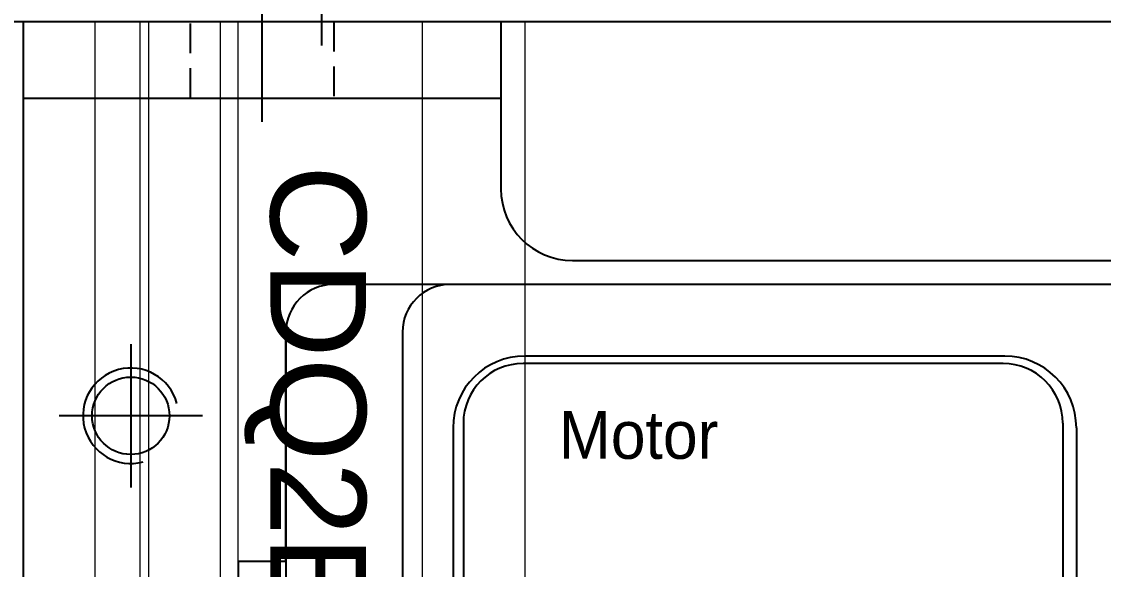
# Model space of a CAD drawing. Header units: inches. Extents: x 0 to 77285, y -118 to 40065.
# Drawn here: x 70713.3 to 70758.59, y 25206.3 to 25229.23 of the extents above; entities that cross this region are included whole.
import ezdxf
from ezdxf.enums import TextEntityAlignment as Align

# ---------------------------------------------------------------- set-up
doc = ezdxf.new("R2010")
doc.units = ezdxf.units.IN
doc.header["$LTSCALE"] = 5
doc.header["$MEASUREMENT"] = 0
doc.linetypes.add('CENTER', pattern=[2, 1.25, -0.25, 0.25, -0.25])
doc.linetypes.add('HIDDEN', pattern=[0.375, 0.25, -0.125])
for name, color, linetype in [('11', 1, 'CENTER'), ('22', 2, 'HIDDEN'), ('99', 181, 'Continuous'), ('BOM-T', 4, 'Continuous'), ('T', 3, 'Continuous'), ('Y', 60, 'Continuous')]:
    doc.layers.add(name, color=color, linetype=linetype)
doc.layers.add('88', color=35, linetype='Continuous', lineweight=5)
doc.styles.add('SCI', font='')
doc.styles.get("Standard").update_dxf_attribs({"font": 'arial.ttf'})
doc.styles.get('SCI').set_extended_font_data('Gulim')

# ---------------------------------------------------------------- blocks, each defined once
blk = doc.blocks.new('A$C8d1595d3')
blk.add_line((2.5, 0), (377.5, 0))
at = {"layer": '11'}
blk.add_line((220, -1), (220, 16), dxfattribs=at)
at = {"layer": '22'}
blk.add_line((213, 15), (213, 0), dxfattribs=at)
blk = doc.blocks.new('A$C8b1ceeae')
for p, q in [((-10, 0), (10, 0)), ((-10, 0), (-10, -43)), ((10, 0), (10, -7)), ((-10, -3.2), (10, -3.2)), ((13, -10), (97, -10))]:
    blk.add_line(p, q)
blk.add_circle((-5.5, -16.5), 1.621)
blk.add_arc((13, -7), 3, 180, 270)
at = {"layer": '11'}
for p, q in [((0, -4.2), (0, 1)), ((-5.5, -13.5), (-5.5, -19.5)), ((-2.5, -16.5), (-8.5, -16.5))]:
    blk.add_line(p, q, dxfattribs=at)
at = {"layer": '22'}
for p, q in [((-3, -3.2), (-3, 0)), ((3, 0), (3, -3.2))]:
    blk.add_line(p, q, dxfattribs=at)
at = {"layer": 'T'}
blk.add_arc((-5.5, -16.5), 2, 15, 285, dxfattribs=at)
blk = doc.blocks.new('A$C9c3b0687E')
for p, q in [((114.497, 28.5), (8.5, 28.5)), ((114.5, 28.5), (8.5, 28.5)), ((6.5, 16.9), (6.5, 26.5)), ((6.5, 26.5), (6.5, -5.5)), ((11.379, 26.5), (11.379, -3.5)), ((36.598, 25.5), (16.497, 25.5)), ((36.528, 25.19), (16.428, 25.19)), ((13.928, 22.69), (13.928, 0.69)), ((39.028, 22.69), (39.028, 11.19)), ((13.497, 22.5), (13.497, 0.5)), ((39.598, 22.5), (39.598, 11)), ((4.498, 16.9), (4.5, -3.6)), ((6.5, 16.9), (4.498, 16.9))]:
    blk.add_line(p, q)
for centre, radius, start, end in [((8.5, 26.5), 2, 90, 180), ((8.5, 26.5), 2, 90, 180), ((13.379, 26.5), 2, 90, 180), ((16.497, 22.5), 3, 90, 180), ((36.598, 22.5), 3, 0, 90), ((16.428, 22.69), 2.5, 90, 180), ((36.528, 22.69), 2.5, 0, 90)]:
    blk.add_arc(centre, radius, start, end)
at = {"style": 'SCI'}
blk.add_text('Motor', height=2, dxfattribs=at).set_placement((17.923, 21.198))
blk = doc.blocks.new('A$C44923449')
blk.add_blockref('A$C8d1595d3', (-22.5, -18))
at = {"layer": '99'}
blk.add_blockref('A$C9c3b0687E', (189.5, -57.5), dxfattribs=at)
at = {"layer": 'Y'}
blk.add_blockref('A$C8b1ceeae', (195, -18), dxfattribs=at)
blk = doc.blocks.new('A$C323c1dae')
for p, q in [((-38.5, 0), (38.5, 0)), ((-38.5, 0), (38.5, 0)), ((17.5, 0), (17.5, -71)), ((17.5, 0), (17.5, -71)), ((20.5, 0), (20.5, -71)), ((20.5, 0), (20.5, -71)), ((22.379, 0), (22.379, -71)), ((22.75, 0), (22.75, -71)), ((25.75, 0), (25.75, -71)), ((26.479, 0), (26.479, -71)), ((34.205, 0), (34.205, -71)), ((38.5, 0), (38.5, -71)), ((38.5, 0), (38.5, -71))]:
    blk.add_line(p, q)
at = {"layer": 'BOM-T', "color": 4}
blk.add_text('CDQ2B63-25DMZ-A93L', height=4, rotation=270, dxfattribs=at).set_placement((29.852, -6), align=Align.MIDDLE_LEFT)

msp = doc.modelspace()

# ---------------------------------------------------------------- block references
msp.add_blockref('A$C44923449', (70528.36379752, 25247.23021317, 0))
at = {"layer": '88'}
msp.add_blockref('A$C323c1dae', (70695.86379752, 25229.23021317, 0), dxfattribs=at)

doc.saveas('drawing.dxf')
